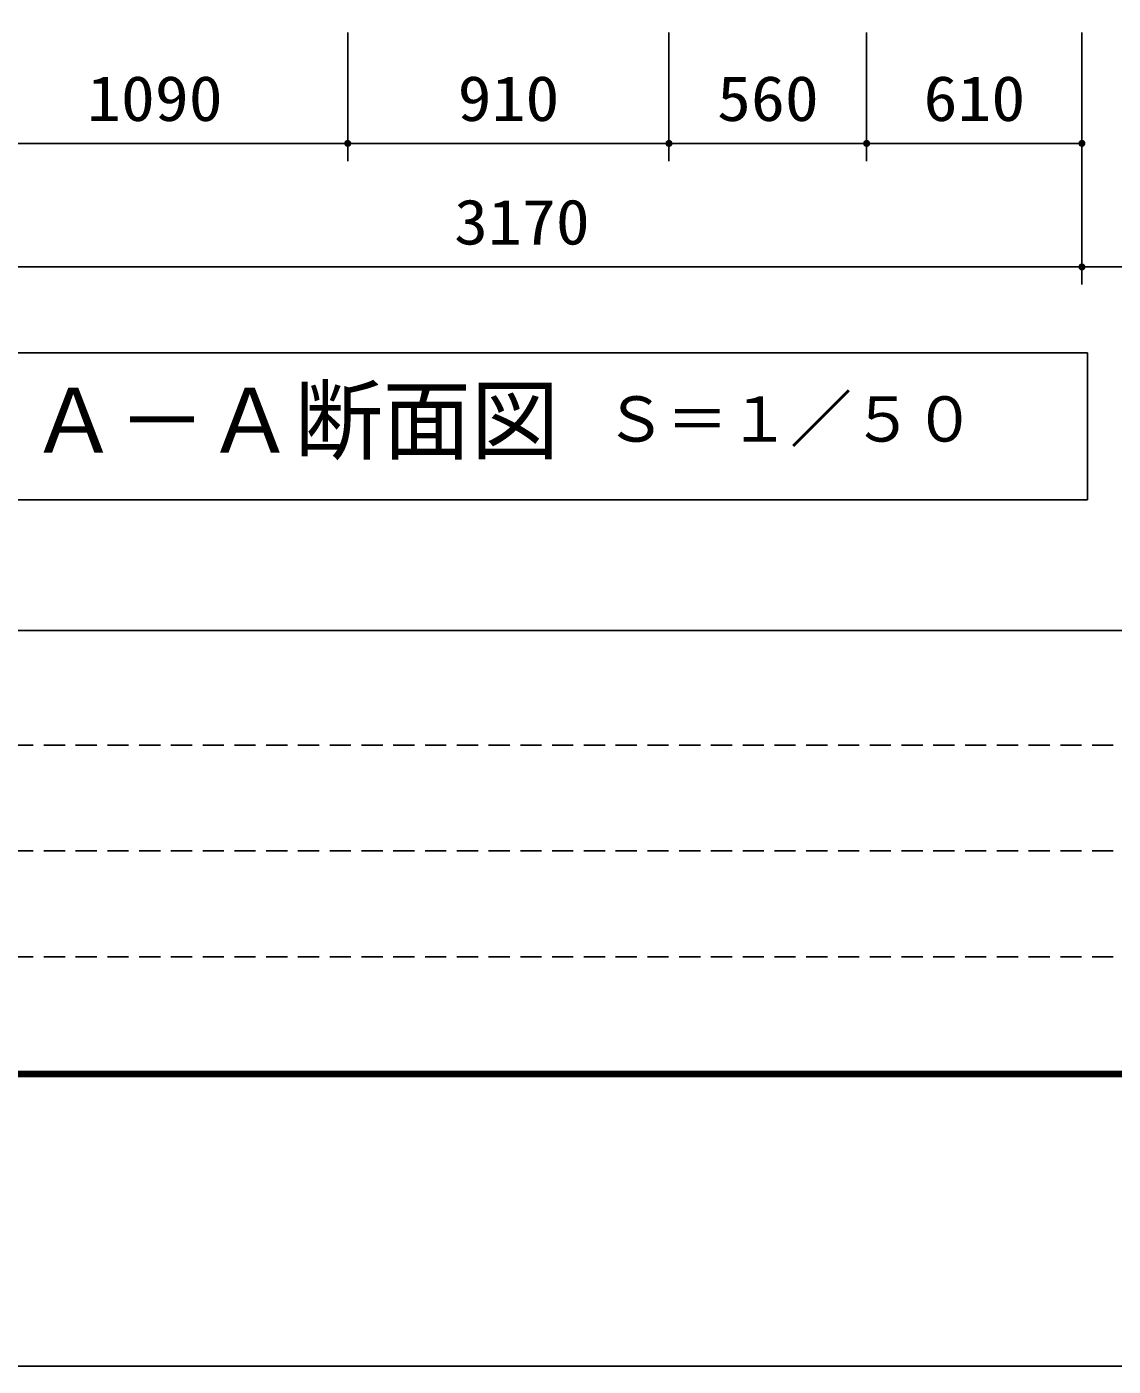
# Model space of a CAD drawing. Units: millimetres, scale not verified. Extents: x -14850 to 14850, y -10500 to 10500.
# Drawn here: x -9338 to -6260, y -10500 to -6705 of the extents above; entities that cross this region are included whole.
import ezdxf
from ezdxf.enums import TextEntityAlignment as Align

# ---------------------------------------------------------------- set-up
doc = ezdxf.new("R2010")
doc.units = ezdxf.units.MM
doc.header["$LTSCALE"] = 50
doc.linetypes.add('DASHED1', pattern=[1.8, 1.2, -0.6])
for name, color, linetype, lineweight in [('0-3_水管', 3, 'Continuous', 25), ('0-5_製作', 5, 'Continuous', 25), ('0-7_図面枠', 7, 'Continuous', 25), ('0-8_Axis_waku', 7, 'Continuous', 25)]:
    doc.layers.add(name, color=color, linetype=linetype, lineweight=lineweight)
doc.styles.add('ＭＳ ゴシック', font='')
doc.styles.get('ＭＳ ゴシック').set_extended_font_data('MS Gothic')

msp = doc.modelspace()

# ---------------------------------------------------------------- linework, layer by layer
at = {"layer": '0-3_水管'}
msp.add_line((-9666.73, -8045.31), (-6333.4, -8045.31), dxfattribs=at)
msp.add_lwpolyline([(-9666.73, -7628.64), (-6333.4, -7628.64), (-6333.4, -8045.31)], dxfattribs=at)
at = {"layer": '0-5_製作', "color": 2}
for p, q in [((-8428.96, -7085.25), (-8428.96, -6721.01)), ((-7518.96, -7085.25), (-7518.96, -6721.01)), ((-6958.96, -7085.25), (-6958.96, -6721.01)), ((-6348.96, -7435.25), (-6348.96, -6721.01)), ((-9518.96, -7035.25), (-8428.96, -7035.25)), ((-8428.96, -7035.25), (-7518.96, -7035.25)), ((-7518.96, -7035.25), (-6958.96, -7035.25)), ((-6958.96, -7035.25), (-6348.96, -7035.25)), ((-9518.96, -7385.25), (-6348.96, -7385.25)), ((-6348.96, -7385.25), (-6133.96, -7385.25))]:
    msp.add_line(p, q, dxfattribs=at)
at = {"layer": '0-5_製作'}
for points in [[(-8438.94, -7034.62), (-8428.96, -7035.25), (-8438.96, -7035.25)], [(-8438.96, -7035.25), (-8430.83, -7045.07), (-8438.88, -7036.5)], [(-8438.96, -7035.25), (-8429.59, -7045.23), (-8430.83, -7045.07)], [(-8428.96, -7035.25), (-8429.59, -7045.23), (-8438.96, -7035.25)], [(-8438.78, -7033.38), (-8428.96, -7035.25), (-8438.94, -7034.62)], [(-8438.88, -7036.5), (-8432.05, -7044.76), (-8438.65, -7037.74)], [(-8438.88, -7036.5), (-8430.83, -7045.07), (-8432.05, -7044.76)], [(-8438.47, -7032.16), (-8428.96, -7035.25), (-8438.78, -7033.38)], [(-8438.65, -7037.74), (-8433.22, -7044.3), (-8438.26, -7038.93)], [(-8438.65, -7037.74), (-8432.05, -7044.76), (-8433.22, -7044.3)], [(-8438.01, -7030.99), (-8428.96, -7035.25), (-8438.47, -7032.16)], [(-8438.26, -7038.93), (-8434.32, -7043.69), (-8437.72, -7040.07)], [(-8438.26, -7038.93), (-8433.22, -7044.3), (-8434.32, -7043.69)], [(-8437.4, -7029.89), (-8428.96, -7035.25), (-8438.01, -7030.99)], [(-8437.72, -7040.07), (-8435.34, -7042.96), (-8437.05, -7041.13)], [(-8437.72, -7040.07), (-8434.32, -7043.69), (-8435.34, -7042.96)], [(-8436.67, -7028.88), (-8428.96, -7035.25), (-8437.4, -7029.89)], [(-8437.05, -7041.13), (-8435.34, -7042.96), (-8436.25, -7042.1)], [(-8435.81, -7027.96), (-8428.96, -7035.25), (-8436.67, -7028.88)], [(-8434.84, -7027.16), (-8428.96, -7035.25), (-8435.81, -7027.96)], [(-8434.84, -7027.16), (-8428.96, -7025.25), (-8428.96, -7035.25)], [(-8433.78, -7026.49), (-8428.96, -7025.25), (-8434.84, -7027.16)], [(-8432.64, -7025.95), (-8428.96, -7025.25), (-8433.78, -7026.49)], [(-8431.45, -7025.56), (-8428.96, -7025.25), (-8432.64, -7025.95)], [(-8430.21, -7025.33), (-8428.96, -7025.25), (-8431.45, -7025.56)], [(-8428.96, -7035.25), (-8428.96, -7045.25), (-8429.59, -7045.23)], [(-8428.96, -7025.25), (-8418.96, -7035.25), (-8428.96, -7035.25)], [(-8428.33, -7025.27), (-8418.96, -7035.25), (-8428.96, -7025.25)], [(-8428.96, -7035.25), (-8427.71, -7045.17), (-8428.96, -7045.25)], [(-8428.96, -7035.25), (-8426.47, -7044.94), (-8427.71, -7045.17)], [(-8428.96, -7035.25), (-8425.28, -7044.55), (-8426.47, -7044.94)], [(-8428.96, -7035.25), (-8424.14, -7044.01), (-8425.28, -7044.55)], [(-8428.96, -7035.25), (-8423.08, -7043.34), (-8424.14, -7044.01)], [(-8428.96, -7035.25), (-8422.12, -7042.54), (-8423.08, -7043.34)], [(-8418.96, -7035.25), (-8422.12, -7042.54), (-8428.96, -7035.25)], [(-8427.09, -7025.43), (-8418.96, -7035.25), (-8428.33, -7025.27)], [(-8427.09, -7025.43), (-8419.04, -7034), (-8418.96, -7035.25)], [(-8425.87, -7025.74), (-8419.04, -7034), (-8427.09, -7025.43)], [(-8425.87, -7025.74), (-8419.28, -7032.76), (-8419.04, -7034)], [(-8424.7, -7026.2), (-8419.28, -7032.76), (-8425.87, -7025.74)], [(-8424.7, -7026.2), (-8419.66, -7031.57), (-8419.28, -7032.76)], [(-8423.6, -7026.81), (-8419.66, -7031.57), (-8424.7, -7026.2)], [(-8423.6, -7026.81), (-8420.2, -7030.43), (-8419.66, -7031.57)], [(-8422.59, -7027.54), (-8420.2, -7030.43), (-8423.6, -7026.81)], [(-8422.59, -7027.54), (-8420.87, -7029.37), (-8420.2, -7030.43)], [(-8421.67, -7028.4), (-8420.87, -7029.37), (-8422.59, -7027.54)], [(-8418.96, -7035.25), (-8421.26, -7041.62), (-8422.12, -7042.54)], [(-8418.96, -7035.25), (-8420.52, -7040.61), (-8421.26, -7041.62)], [(-8418.96, -7035.25), (-8419.91, -7039.51), (-8420.52, -7040.61)], [(-8418.96, -7035.25), (-8419.45, -7038.34), (-8419.91, -7039.51)], [(-8418.96, -7035.25), (-8419.14, -7037.12), (-8419.45, -7038.34)], [(-8418.96, -7035.25), (-8418.98, -7035.88), (-8419.14, -7037.12)], [(-7528.94, -7034.62), (-7518.96, -7035.25), (-7528.96, -7035.25)], [(-7528.96, -7035.25), (-7520.83, -7045.07), (-7528.88, -7036.5)], [(-7528.96, -7035.25), (-7519.59, -7045.23), (-7520.83, -7045.07)], [(-7518.96, -7035.25), (-7519.59, -7045.23), (-7528.96, -7035.25)], [(-7528.78, -7033.38), (-7518.96, -7035.25), (-7528.94, -7034.62)], [(-7528.88, -7036.5), (-7522.05, -7044.76), (-7528.65, -7037.74)], [(-7528.88, -7036.5), (-7520.83, -7045.07), (-7522.05, -7044.76)], [(-7528.47, -7032.16), (-7518.96, -7035.25), (-7528.78, -7033.38)], [(-7528.65, -7037.74), (-7523.22, -7044.3), (-7528.26, -7038.93)], [(-7528.65, -7037.74), (-7522.05, -7044.76), (-7523.22, -7044.3)], [(-7528.01, -7030.99), (-7518.96, -7035.25), (-7528.47, -7032.16)], [(-7528.26, -7038.93), (-7524.32, -7043.69), (-7527.72, -7040.07)], [(-7528.26, -7038.93), (-7523.22, -7044.3), (-7524.32, -7043.69)], [(-7527.4, -7029.89), (-7518.96, -7035.25), (-7528.01, -7030.99)], [(-7527.72, -7040.07), (-7525.34, -7042.96), (-7527.05, -7041.13)], [(-7527.72, -7040.07), (-7524.32, -7043.69), (-7525.34, -7042.96)], [(-7526.67, -7028.88), (-7518.96, -7035.25), (-7527.4, -7029.89)], [(-7527.05, -7041.13), (-7525.34, -7042.96), (-7526.25, -7042.1)], [(-7525.81, -7027.96), (-7518.96, -7035.25), (-7526.67, -7028.88)], [(-7524.84, -7027.16), (-7518.96, -7035.25), (-7525.81, -7027.96)], [(-7524.84, -7027.16), (-7518.96, -7025.25), (-7518.96, -7035.25)], [(-7523.78, -7026.49), (-7518.96, -7025.25), (-7524.84, -7027.16)], [(-7522.64, -7025.95), (-7518.96, -7025.25), (-7523.78, -7026.49)], [(-7521.45, -7025.56), (-7518.96, -7025.25), (-7522.64, -7025.95)], [(-7520.21, -7025.33), (-7518.96, -7025.25), (-7521.45, -7025.56)], [(-7518.96, -7035.25), (-7518.96, -7045.25), (-7519.59, -7045.23)], [(-7518.96, -7025.25), (-7508.96, -7035.25), (-7518.96, -7035.25)], [(-7518.33, -7025.27), (-7508.96, -7035.25), (-7518.96, -7025.25)], [(-7518.96, -7035.25), (-7517.71, -7045.17), (-7518.96, -7045.25)], [(-7518.96, -7035.25), (-7516.47, -7044.94), (-7517.71, -7045.17)], [(-7518.96, -7035.25), (-7515.28, -7044.55), (-7516.47, -7044.94)], [(-7518.96, -7035.25), (-7514.14, -7044.01), (-7515.28, -7044.55)], [(-7518.96, -7035.25), (-7513.08, -7043.34), (-7514.14, -7044.01)], [(-7518.96, -7035.25), (-7512.12, -7042.54), (-7513.08, -7043.34)], [(-7508.96, -7035.25), (-7512.12, -7042.54), (-7518.96, -7035.25)], [(-7517.09, -7025.43), (-7508.96, -7035.25), (-7518.33, -7025.27)], [(-7517.09, -7025.43), (-7509.04, -7034), (-7508.96, -7035.25)], [(-7515.87, -7025.74), (-7509.04, -7034), (-7517.09, -7025.43)], [(-7515.87, -7025.74), (-7509.28, -7032.76), (-7509.04, -7034)], [(-7514.7, -7026.2), (-7509.28, -7032.76), (-7515.87, -7025.74)], [(-7514.7, -7026.2), (-7509.66, -7031.57), (-7509.28, -7032.76)], [(-7513.6, -7026.81), (-7509.66, -7031.57), (-7514.7, -7026.2)], [(-7513.6, -7026.81), (-7510.2, -7030.43), (-7509.66, -7031.57)], [(-7512.59, -7027.54), (-7510.2, -7030.43), (-7513.6, -7026.81)], [(-7512.59, -7027.54), (-7510.87, -7029.37), (-7510.2, -7030.43)], [(-7511.67, -7028.4), (-7510.87, -7029.37), (-7512.59, -7027.54)], [(-7508.96, -7035.25), (-7511.26, -7041.62), (-7512.12, -7042.54)], [(-7508.96, -7035.25), (-7510.52, -7040.61), (-7511.26, -7041.62)], [(-7508.96, -7035.25), (-7509.91, -7039.51), (-7510.52, -7040.61)], [(-7508.96, -7035.25), (-7509.45, -7038.34), (-7509.91, -7039.51)], [(-7508.96, -7035.25), (-7509.14, -7037.12), (-7509.45, -7038.34)], [(-7508.96, -7035.25), (-7508.98, -7035.88), (-7509.14, -7037.12)], [(-6968.94, -7034.62), (-6958.96, -7035.25), (-6968.96, -7035.25)], [(-6968.96, -7035.25), (-6959.59, -7045.23), (-6968.88, -7036.5)], [(-6968.96, -7035.25), (-6958.96, -7045.25), (-6959.59, -7045.23)], [(-6968.96, -7035.25), (-6958.96, -7035.25), (-6958.96, -7045.25)], [(-6968.78, -7033.38), (-6958.96, -7035.25), (-6968.94, -7034.62)], [(-6968.88, -7036.5), (-6960.83, -7045.07), (-6968.65, -7037.74)], [(-6968.88, -7036.5), (-6959.59, -7045.23), (-6960.83, -7045.07)], [(-6968.47, -7032.16), (-6958.96, -7035.25), (-6968.78, -7033.38)], [(-6968.65, -7037.74), (-6962.05, -7044.76), (-6968.26, -7038.93)], [(-6968.65, -7037.74), (-6960.83, -7045.07), (-6962.05, -7044.76)], [(-6968.01, -7030.99), (-6958.96, -7035.25), (-6968.47, -7032.16)], [(-6968.26, -7038.93), (-6963.22, -7044.3), (-6967.72, -7040.07)], [(-6968.26, -7038.93), (-6962.05, -7044.76), (-6963.22, -7044.3)], [(-6967.4, -7029.89), (-6958.96, -7035.25), (-6968.01, -7030.99)], [(-6967.72, -7040.07), (-6964.32, -7043.69), (-6967.05, -7041.13)], [(-6967.72, -7040.07), (-6963.22, -7044.3), (-6964.32, -7043.69)], [(-6966.67, -7028.88), (-6958.96, -7035.25), (-6967.4, -7029.89)], [(-6967.05, -7041.13), (-6965.34, -7042.96), (-6966.25, -7042.1)], [(-6967.05, -7041.13), (-6964.32, -7043.69), (-6965.34, -7042.96)], [(-6965.81, -7027.96), (-6958.96, -7035.25), (-6966.67, -7028.88)], [(-6965.81, -7027.96), (-6958.96, -7025.25), (-6958.96, -7035.25)], [(-6964.84, -7027.16), (-6958.96, -7025.25), (-6965.81, -7027.96)], [(-6963.78, -7026.49), (-6958.96, -7025.25), (-6964.84, -7027.16)], [(-6962.64, -7025.95), (-6958.96, -7025.25), (-6963.78, -7026.49)], [(-6961.45, -7025.56), (-6958.96, -7025.25), (-6962.64, -7025.95)], [(-6960.21, -7025.33), (-6958.96, -7025.25), (-6961.45, -7025.56)], [(-6958.96, -7025.25), (-6948.96, -7035.25), (-6958.96, -7035.25)], [(-6958.96, -7025.25), (-6949.04, -7034), (-6948.96, -7035.25)], [(-6958.33, -7025.27), (-6949.04, -7034), (-6958.96, -7025.25)], [(-6958.96, -7035.25), (-6957.71, -7045.17), (-6958.96, -7045.25)], [(-6958.96, -7035.25), (-6956.47, -7044.94), (-6957.71, -7045.17)], [(-6958.96, -7035.25), (-6955.28, -7044.55), (-6956.47, -7044.94)], [(-6958.96, -7035.25), (-6954.14, -7044.01), (-6955.28, -7044.55)], [(-6958.96, -7035.25), (-6953.08, -7043.34), (-6954.14, -7044.01)], [(-6958.96, -7035.25), (-6952.12, -7042.54), (-6953.08, -7043.34)], [(-6958.96, -7035.25), (-6951.26, -7041.62), (-6952.12, -7042.54)], [(-6948.96, -7035.25), (-6951.26, -7041.62), (-6958.96, -7035.25)], [(-6957.09, -7025.43), (-6949.04, -7034), (-6958.33, -7025.27)], [(-6957.09, -7025.43), (-6949.28, -7032.76), (-6949.04, -7034)], [(-6955.87, -7025.74), (-6949.28, -7032.76), (-6957.09, -7025.43)], [(-6955.87, -7025.74), (-6949.66, -7031.57), (-6949.28, -7032.76)], [(-6954.7, -7026.2), (-6949.66, -7031.57), (-6955.87, -7025.74)], [(-6954.7, -7026.2), (-6950.2, -7030.43), (-6949.66, -7031.57)], [(-6953.6, -7026.81), (-6950.2, -7030.43), (-6954.7, -7026.2)], [(-6953.6, -7026.81), (-6950.87, -7029.37), (-6950.2, -7030.43)], [(-6952.59, -7027.54), (-6950.87, -7029.37), (-6953.6, -7026.81)], [(-6952.59, -7027.54), (-6951.67, -7028.4), (-6950.87, -7029.37)], [(-6948.96, -7035.25), (-6950.52, -7040.61), (-6951.26, -7041.62)], [(-6948.96, -7035.25), (-6949.91, -7039.51), (-6950.52, -7040.61)], [(-6948.96, -7035.25), (-6949.45, -7038.34), (-6949.91, -7039.51)], [(-6948.96, -7035.25), (-6949.14, -7037.12), (-6949.45, -7038.34)], [(-6948.96, -7035.25), (-6948.98, -7035.88), (-6949.14, -7037.12)], [(-6358.94, -7034.62), (-6348.96, -7035.25), (-6358.96, -7035.25)], [(-6358.96, -7035.25), (-6348.96, -7045.25), (-6358.88, -7036.5)], [(-6358.96, -7035.25), (-6348.96, -7035.25), (-6348.96, -7045.25)], [(-6358.78, -7033.38), (-6348.96, -7035.25), (-6358.94, -7034.62)], [(-6358.88, -7036.5), (-6349.59, -7045.23), (-6358.65, -7037.74)], [(-6358.88, -7036.5), (-6348.96, -7045.25), (-6349.59, -7045.23)], [(-6358.47, -7032.16), (-6348.96, -7035.25), (-6358.78, -7033.38)], [(-6358.65, -7037.74), (-6350.84, -7045.07), (-6358.26, -7038.93)], [(-6358.65, -7037.74), (-6349.59, -7045.23), (-6350.84, -7045.07)], [(-6358.01, -7030.99), (-6348.96, -7035.25), (-6358.47, -7032.16)], [(-6358.26, -7038.93), (-6352.05, -7044.76), (-6357.72, -7040.07)], [(-6358.26, -7038.93), (-6350.84, -7045.07), (-6352.05, -7044.76)], [(-6357.4, -7029.89), (-6348.96, -7035.25), (-6358.01, -7030.99)], [(-6357.72, -7040.07), (-6353.22, -7044.3), (-6357.05, -7041.13)], [(-6357.72, -7040.07), (-6352.05, -7044.76), (-6353.22, -7044.3)], [(-6356.67, -7028.88), (-6348.96, -7035.25), (-6357.4, -7029.89)], [(-6357.05, -7041.13), (-6354.32, -7043.69), (-6356.25, -7042.1)], [(-6357.05, -7041.13), (-6353.22, -7044.3), (-6354.32, -7043.69)], [(-6355.81, -7027.96), (-6348.96, -7035.25), (-6356.67, -7028.88)], [(-6356.25, -7042.1), (-6354.32, -7043.69), (-6355.34, -7042.96)], [(-6355.81, -7027.96), (-6348.96, -7025.25), (-6348.96, -7035.25)], [(-6354.84, -7027.16), (-6348.96, -7025.25), (-6355.81, -7027.96)], [(-6353.78, -7026.49), (-6348.96, -7025.25), (-6354.84, -7027.16)], [(-6352.64, -7025.95), (-6348.96, -7025.25), (-6353.78, -7026.49)], [(-6351.45, -7025.56), (-6348.96, -7025.25), (-6352.64, -7025.95)], [(-6350.21, -7025.33), (-6348.96, -7025.25), (-6351.45, -7025.56)], [(-6348.96, -7025.25), (-6338.96, -7035.25), (-6348.96, -7035.25)], [(-6348.96, -7025.25), (-6339.04, -7034), (-6338.96, -7035.25)], [(-6348.33, -7025.27), (-6339.04, -7034), (-6348.96, -7025.25)], [(-6348.96, -7035.25), (-6347.71, -7045.17), (-6348.96, -7045.25)], [(-6348.96, -7035.25), (-6346.47, -7044.94), (-6347.71, -7045.17)], [(-6348.96, -7035.25), (-6345.28, -7044.55), (-6346.47, -7044.94)], [(-6348.96, -7035.25), (-6344.14, -7044.01), (-6345.28, -7044.55)], [(-6348.96, -7035.25), (-6343.08, -7043.34), (-6344.14, -7044.01)], [(-6348.96, -7035.25), (-6342.12, -7042.54), (-6343.08, -7043.34)], [(-6348.96, -7035.25), (-6341.26, -7041.62), (-6342.12, -7042.54)], [(-6338.96, -7035.25), (-6341.26, -7041.62), (-6348.96, -7035.25)], [(-6348.33, -7025.27), (-6339.28, -7032.76), (-6339.04, -7034)], [(-6347.09, -7025.43), (-6339.28, -7032.76), (-6348.33, -7025.27)], [(-6347.09, -7025.43), (-6339.66, -7031.57), (-6339.28, -7032.76)], [(-6345.87, -7025.74), (-6339.66, -7031.57), (-6347.09, -7025.43)], [(-6345.87, -7025.74), (-6340.2, -7030.43), (-6339.66, -7031.57)], [(-6344.7, -7026.2), (-6340.2, -7030.43), (-6345.87, -7025.74)], [(-6344.7, -7026.2), (-6340.87, -7029.37), (-6340.2, -7030.43)], [(-6343.6, -7026.81), (-6340.87, -7029.37), (-6344.7, -7026.2)], [(-6343.6, -7026.81), (-6341.67, -7028.4), (-6340.87, -7029.37)], [(-6342.59, -7027.54), (-6341.67, -7028.4), (-6343.6, -7026.81)], [(-6338.96, -7035.25), (-6340.52, -7040.61), (-6341.26, -7041.62)], [(-6338.96, -7035.25), (-6339.91, -7039.51), (-6340.52, -7040.61)], [(-6338.96, -7035.25), (-6339.45, -7038.34), (-6339.91, -7039.51)], [(-6338.96, -7035.25), (-6339.14, -7037.12), (-6339.45, -7038.34)], [(-6338.96, -7035.25), (-6338.98, -7035.88), (-6339.14, -7037.12)], [(-6358.94, -7384.62), (-6348.96, -7385.25), (-6358.96, -7385.25)], [(-6358.96, -7385.25), (-6348.96, -7385.25), (-6358.88, -7386.5)], [(-6358.78, -7383.38), (-6348.96, -7385.25), (-6358.94, -7384.62)], [(-6358.88, -7386.5), (-6348.96, -7385.25), (-6348.96, -7395.25)], [(-6358.88, -7386.5), (-6349.59, -7395.23), (-6358.65, -7387.74)], [(-6358.88, -7386.5), (-6348.96, -7395.25), (-6349.59, -7395.23)], [(-6358.47, -7382.16), (-6348.96, -7385.25), (-6358.78, -7383.38)], [(-6358.65, -7387.74), (-6350.84, -7395.07), (-6358.26, -7388.93)], [(-6358.65, -7387.74), (-6349.59, -7395.23), (-6350.84, -7395.07)], [(-6358.01, -7380.99), (-6348.96, -7385.25), (-6358.47, -7382.16)], [(-6358.26, -7388.93), (-6352.05, -7394.76), (-6357.72, -7390.07)], [(-6358.26, -7388.93), (-6350.84, -7395.07), (-6352.05, -7394.76)], [(-6357.4, -7379.89), (-6348.96, -7385.25), (-6358.01, -7380.99)], [(-6357.72, -7390.07), (-6353.22, -7394.3), (-6357.05, -7391.13)], [(-6357.72, -7390.07), (-6352.05, -7394.76), (-6353.22, -7394.3)], [(-6356.67, -7378.88), (-6348.96, -7385.25), (-6357.4, -7379.89)], [(-6357.05, -7391.13), (-6354.32, -7393.69), (-6356.25, -7392.1)], [(-6357.05, -7391.13), (-6353.22, -7394.3), (-6354.32, -7393.69)], [(-6355.81, -7377.96), (-6348.96, -7385.25), (-6356.67, -7378.88)], [(-6356.25, -7392.1), (-6354.32, -7393.69), (-6355.34, -7392.96)], [(-6355.81, -7377.96), (-6348.96, -7375.25), (-6348.96, -7385.25)], [(-6354.84, -7377.16), (-6348.96, -7375.25), (-6355.81, -7377.96)], [(-6353.78, -7376.49), (-6348.96, -7375.25), (-6354.84, -7377.16)], [(-6352.64, -7375.95), (-6348.96, -7375.25), (-6353.78, -7376.49)], [(-6351.45, -7375.56), (-6348.96, -7375.25), (-6352.64, -7375.95)], [(-6350.21, -7375.33), (-6348.96, -7375.25), (-6351.45, -7375.56)], [(-6348.96, -7375.25), (-6338.96, -7385.25), (-6348.96, -7385.25)], [(-6348.96, -7375.25), (-6339.04, -7384), (-6338.96, -7385.25)], [(-6348.96, -7375.25), (-6339.28, -7382.76), (-6339.04, -7384)], [(-6348.33, -7375.27), (-6339.28, -7382.76), (-6348.96, -7375.25)], [(-6348.96, -7385.25), (-6347.71, -7395.17), (-6348.96, -7395.25)], [(-6348.96, -7385.25), (-6346.47, -7394.94), (-6347.71, -7395.17)], [(-6348.96, -7385.25), (-6345.28, -7394.55), (-6346.47, -7394.94)], [(-6348.96, -7385.25), (-6344.14, -7394.01), (-6345.28, -7394.55)], [(-6348.96, -7385.25), (-6343.08, -7393.34), (-6344.14, -7394.01)], [(-6348.96, -7385.25), (-6342.12, -7392.54), (-6343.08, -7393.34)], [(-6348.96, -7385.25), (-6341.26, -7391.62), (-6342.12, -7392.54)], [(-6338.96, -7385.25), (-6341.26, -7391.62), (-6348.96, -7385.25)], [(-6347.09, -7375.43), (-6339.28, -7382.76), (-6348.33, -7375.27)], [(-6347.09, -7375.43), (-6339.66, -7381.57), (-6339.28, -7382.76)], [(-6345.87, -7375.74), (-6339.66, -7381.57), (-6347.09, -7375.43)], [(-6345.87, -7375.74), (-6340.2, -7380.43), (-6339.66, -7381.57)], [(-6344.7, -7376.2), (-6340.2, -7380.43), (-6345.87, -7375.74)], [(-6344.7, -7376.2), (-6340.87, -7379.37), (-6340.2, -7380.43)], [(-6343.6, -7376.81), (-6340.87, -7379.37), (-6344.7, -7376.2)], [(-6343.6, -7376.81), (-6341.67, -7378.4), (-6340.87, -7379.37)], [(-6342.59, -7377.54), (-6341.67, -7378.4), (-6343.6, -7376.81)], [(-6338.96, -7385.25), (-6340.52, -7390.61), (-6341.26, -7391.62)], [(-6338.96, -7385.25), (-6339.91, -7389.51), (-6340.52, -7390.61)], [(-6338.96, -7385.25), (-6339.45, -7388.34), (-6339.91, -7389.51)], [(-6338.96, -7385.25), (-6339.14, -7387.12), (-6339.45, -7388.34)], [(-6338.96, -7385.25), (-6338.98, -7385.88), (-6339.14, -7387.12)]]:
    msp.add_solid(points, dxfattribs=at)
at = {"layer": '0-7_図面枠'}
msp.add_lwpolyline([(-14850, -10500), (14850, -10500), (14850, 10500), (-14850, 10500)], close=True, dxfattribs=at)
at = {"layer": '0-8_Axis_waku'}
for p, q in [((-12950, -8415), (14000, -8415)), ((14012, -9677.01), (-12962, -9677.01)), ((14011, -9676.01), (-12961, -9676.01)), ((14010, -9675.01), (-12960, -9675.01)), ((14009, -9674.01), (-12959, -9674.01)), ((14008, -9673.01), (-12958, -9673.01)), ((14007, -9672.01), (-12957, -9672.01)), ((14006, -9671.01), (-12956, -9671.01)), ((14005, -9670.01), (-12955, -9670.01)), ((14004, -9669.01), (-12954, -9669.01)), ((14003, -9668.01), (-12953, -9668.01)), ((14002, -9667.01), (-12952, -9667.01)), ((14001, -9666.01), (-12951, -9666.01)), ((-12950, -9665), (14000, -9665)), ((14014, -9679.01), (-12964, -9679.01)), ((14013, -9678.01), (-12963, -9678.01))]:
    msp.add_line(p, q, dxfattribs=at)
at = {"layer": '0-8_Axis_waku', "linetype": 'DASHED1'}
for p, q in [((400, -8740), (-12950, -8740)), ((400, -9040), (-12950, -9040)), ((400, -9340), (-12950, -9340))]:
    msp.add_line(p, q, dxfattribs=at)

# ---------------------------------------------------------------- texts
at = {"layer": '0-3_水管', "color": 4, "style": 'ＭＳ ゴシック'}
for s, height, p in [('Ａ－Ａ断面図', 183.3, (-9330.08, -7966.08)), ('Ｓ＝１／５０', 128.4, (-7701.2, -7918.77))]:
    msp.add_text(s, height=height, dxfattribs=at).set_placement(p, align=Align.BOTTOM_LEFT)
at = {"layer": '0-5_製作', "color": 4, "style": 'ＭＳ ゴシック', "width": 1.1}
for s, p in [('1090', (-9167.71, -7010.25)), ('910', (-8117.71, -7010.25)), ('560', (-7382.71, -7010.25)), ('610', (-6797.71, -7010.25)), ('3170', (-8127.71, -7360.25))]:
    msp.add_text(s, height=128.4, dxfattribs=at).set_placement(p, align=Align.BOTTOM_LEFT)

doc.saveas('drawing.dxf')
